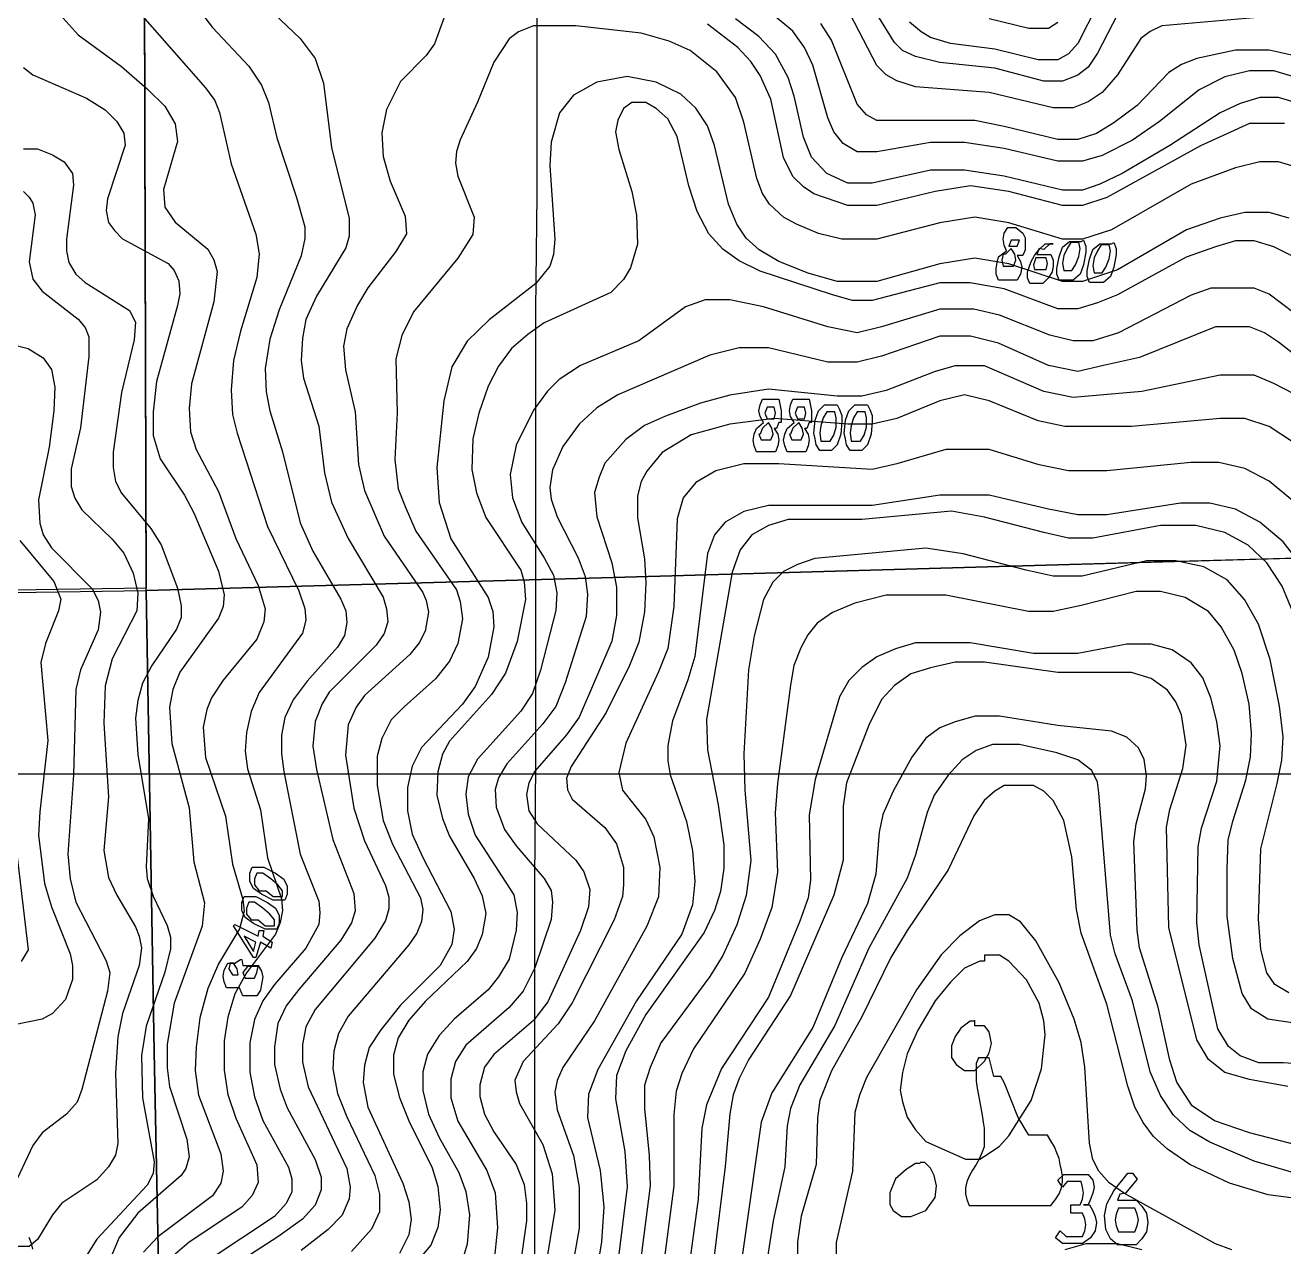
# Model space of a CAD drawing. Extents: x -0.49 to 6.91, y -0.57 to 8.11.
# Drawn here: x 1.607 to 2.176, y 0.326 to 0.878 of the extents above; entities that cross this region are included whole.
import ezdxf

# ---------------------------------------------------------------- set-up
doc = ezdxf.new("R2010")
doc.units = 0
for name, color, linetype in [('Elevations', 7, 'CONTINUOUS'), ('Grid', 7, 'CONTINUOUS'), ('topo', 7, 'CONTINUOUS'), ('topo_grid', 7, 'CONTINUOUS'), ('water', 7, 'CONTINUOUS'), ('white', 7, 'CONTINUOUS')]:
    doc.layers.add(name, color=color, linetype=linetype)

msp = doc.modelspace()

# ---------------------------------------------------------------- linework, layer by layer
at = {"layer": 'Elevations', "color": 1}
for points in [[(2.058773, 0.781602), (2.058773, 0.778956), (2.058773, 0.77631), (2.057717, 0.773664), (2.056664, 0.773664), (2.055082, 0.773664), (2.056664, 0.771018), (2.057191, 0.768373), (2.056664, 0.765198), (2.055082, 0.762552), (2.052973, 0.762552), (2.050338, 0.762552), (2.048229, 0.762552), (2.046647, 0.762552), (2.045591, 0.765198), (2.045591, 0.767843), (2.046118, 0.770489), (2.046644, 0.773135), (2.050334, 0.775781), (2.049281, 0.778427), (2.048755, 0.781073), (2.049281, 0.783718), (2.050863, 0.786364), (2.052446, 0.786364), (2.054554, 0.786364), (2.057719, 0.783718)], [(2.051918, 0.777924), (2.0535, 0.777924), (2.055083, 0.777924), (2.056136, 0.78057), (2.055609, 0.78057), (2.054027, 0.78057), (2.052445, 0.78057), (2.051389, 0.777924)], [(2.065099, 0.776866), (2.064046, 0.77422), (2.06721, 0.77422), (2.069319, 0.77422), (2.070374, 0.77422), (2.071427, 0.771574), (2.071427, 0.768928), (2.070901, 0.766282), (2.069319, 0.763636), (2.066681, 0.760991), (2.064046, 0.760991), (2.061937, 0.760991), (2.060884, 0.760991), (2.059828, 0.763636), (2.059828, 0.766282), (2.06141, 0.771045), (2.062992, 0.773691), (2.065101, 0.776336), (2.067736, 0.778982), (2.070372, 0.778982), (2.071427, 0.778982), (2.069845, 0.778982), (2.06721, 0.776336)], [(2.085135, 0.78057), (2.086188, 0.777924), (2.086188, 0.775278), (2.085135, 0.769457), (2.083553, 0.765224), (2.08039, 0.762578), (2.077226, 0.762578), (2.075117, 0.762578), (2.074064, 0.762578), (2.073008, 0.765224), (2.073008, 0.76787), (2.074064, 0.773161), (2.075646, 0.777395), (2.07881, 0.780041), (2.081973, 0.780041), (2.084082, 0.780041)], [(2.076172, 0.766864), (2.077754, 0.766864), (2.079863, 0.766864), (2.081445, 0.76951), (2.083027, 0.773214), (2.083554, 0.776919), (2.083027, 0.779564), (2.081445, 0.779564), (2.079336, 0.779564), (2.077754, 0.776919), (2.076172, 0.773744), (2.075645, 0.770039)], [(2.098843, 0.779511), (2.099899, 0.776866), (2.099899, 0.77422), (2.098843, 0.768399), (2.097261, 0.764166), (2.094098, 0.76152), (2.090934, 0.76152), (2.088825, 0.76152), (2.087769, 0.76152), (2.086716, 0.764166), (2.086716, 0.766811), (2.087769, 0.772103), (2.089352, 0.776336), (2.092515, 0.778982), (2.095679, 0.778982), (2.097787, 0.778982)], [(2.048755, 0.768955), (2.050337, 0.768955), (2.0535, 0.768955), (2.054556, 0.7716), (2.054029, 0.774246), (2.052447, 0.776892), (2.049809, 0.774246), (2.048756, 0.774246), (2.04823, 0.7716)], [(2.08988, 0.765806), (2.091462, 0.765806), (2.093571, 0.765806), (2.095153, 0.768452), (2.096735, 0.772156), (2.097262, 0.77586), (2.096735, 0.778506), (2.095153, 0.778506), (2.093044, 0.778506), (2.091462, 0.77586), (2.08988, 0.772685), (2.089353, 0.768981)], [(2.062991, 0.767367), (2.064573, 0.767367), (2.066155, 0.767367), (2.067738, 0.767367), (2.068264, 0.767367), (2.068791, 0.770013), (2.068264, 0.772659), (2.066682, 0.772659), (2.0651, 0.772659), (2.063517, 0.772659), (2.062462, 0.769484)], [(1.948576, 0.703576), (1.948576, 0.70093), (1.948576, 0.698284), (1.947523, 0.698284), (1.946467, 0.695639), (1.945414, 0.695639), (1.946997, 0.692993), (1.947523, 0.690347), (1.946997, 0.687701), (1.945943, 0.685055), (1.943835, 0.685055), (1.941195, 0.685055), (1.939086, 0.685055), (1.937504, 0.685055), (1.936448, 0.687701), (1.935922, 0.690347), (1.936448, 0.692993), (1.937504, 0.695639), (1.940667, 0.698284), (1.939084, 0.70093), (1.938558, 0.703576), (1.939084, 0.706222), (1.940137, 0.708868), (1.942246, 0.708868), (1.944355, 0.708868), (1.947519, 0.708868)], [(1.942249, 0.699898), (1.943305, 0.699898), (1.945414, 0.699898), (1.94594, 0.702544), (1.945414, 0.70519), (1.943831, 0.70519), (1.942249, 0.70519), (1.941196, 0.702544)], [(1.962285, 0.703576), (1.962285, 0.70093), (1.962285, 0.698284), (1.961229, 0.698284), (1.960176, 0.695639), (1.959121, 0.695639), (1.960703, 0.692993), (1.961229, 0.690347), (1.960703, 0.687701), (1.959647, 0.685055), (1.957538, 0.685055), (1.954903, 0.685055), (1.952794, 0.685055), (1.951212, 0.685055), (1.950159, 0.687701), (1.949632, 0.690347), (1.950159, 0.692993), (1.951212, 0.695639), (1.954376, 0.698284), (1.952794, 0.70093), (1.952267, 0.703576), (1.952794, 0.706222), (1.953849, 0.708868), (1.955958, 0.708868), (1.958067, 0.708868), (1.96123, 0.708868)], [(1.955958, 0.699898), (1.957011, 0.699898), (1.95912, 0.699898), (1.959646, 0.702544), (1.95912, 0.70519), (1.957538, 0.70519), (1.955955, 0.70519), (1.9549, 0.702544)], [(1.974938, 0.704105), (1.975994, 0.701459), (1.975994, 0.698814), (1.975467, 0.692993), (1.973885, 0.68823), (1.97125, 0.685584), (1.968086, 0.685584), (1.965976, 0.685584), (1.964394, 0.68823), (1.963867, 0.690876), (1.963341, 0.693522), (1.963867, 0.699343), (1.965449, 0.703576), (1.968085, 0.706222), (1.971776, 0.706222), (1.973884, 0.706222)], [(1.988647, 0.704105), (1.9897, 0.701459), (1.9897, 0.698814), (1.989173, 0.692993), (1.987591, 0.68823), (1.984956, 0.685584), (1.981793, 0.685584), (1.979684, 0.685584), (1.978102, 0.68823), (1.977575, 0.690876), (1.977049, 0.693522), (1.977575, 0.699343), (1.979157, 0.703576), (1.981793, 0.706222), (1.985484, 0.706222), (1.987592, 0.706222)], [(1.966503, 0.689871), (1.968085, 0.689871), (1.970723, 0.689871), (1.972305, 0.692516), (1.973361, 0.696221), (1.973361, 0.700454), (1.972834, 0.7031), (1.971252, 0.7031), (1.969143, 0.7031), (1.967561, 0.700454), (1.966508, 0.69675), (1.965982, 0.693575)], [(1.980211, 0.689871), (1.981793, 0.689871), (1.984428, 0.689871), (1.986011, 0.692516), (1.987064, 0.696221), (1.987064, 0.700454), (1.986537, 0.7031), (1.984955, 0.7031), (1.982846, 0.7031), (1.981264, 0.700454), (1.980211, 0.69675), (1.979684, 0.693575)], [(1.939613, 0.6904), (1.941195, 0.6904), (1.943831, 0.6904), (1.944884, 0.693046), (1.944357, 0.695691), (1.942775, 0.698337), (1.940137, 0.695691), (1.939084, 0.693046), (1.938557, 0.693046)], [(1.953321, 0.6904), (1.954903, 0.6904), (1.957539, 0.6904), (1.958594, 0.693046), (1.958068, 0.695691), (1.956486, 0.698337), (1.95385, 0.695691), (1.952795, 0.693046), (1.952268, 0.693046)], [(1.720273, 0.494793), (1.723964, 0.492148), (1.725546, 0.488973), (1.725546, 0.485268), (1.72449, 0.482623), (1.723437, 0.482623), (1.721329, 0.482623), (1.71922, 0.482623), (1.713947, 0.485268), (1.710257, 0.487914), (1.708675, 0.491089), (1.708675, 0.494793), (1.709728, 0.497439), (1.710783, 0.497439), (1.712366, 0.497439), (1.715001, 0.497439)], [(1.716055, 0.486882), (1.719219, 0.484236), (1.722382, 0.484236), (1.723438, 0.484236), (1.723438, 0.486882), (1.721329, 0.489528), (1.718165, 0.492174), (1.714475, 0.49482), (1.711837, 0.49482), (1.710784, 0.492174), (1.710784, 0.489528), (1.712893, 0.486882)], [(1.716583, 0.481617), (1.720273, 0.478971), (1.721855, 0.475796), (1.721855, 0.472092), (1.720802, 0.469446), (1.719746, 0.469446), (1.717638, 0.469446), (1.715529, 0.469446), (1.710257, 0.472092), (1.706566, 0.474738), (1.704984, 0.477913), (1.704984, 0.481617), (1.706039, 0.484263), (1.707092, 0.484263), (1.708675, 0.484263), (1.71131, 0.484263)], [(1.712365, 0.473706), (1.715528, 0.47106), (1.718692, 0.47106), (1.719745, 0.47106), (1.719745, 0.473706), (1.717636, 0.476352), (1.714474, 0.478998), (1.710782, 0.481644), (1.708147, 0.481644), (1.707091, 0.478998), (1.707091, 0.476352), (1.7092, 0.473706)], [(1.70182, 0.471589), (1.712365, 0.466298), (1.712892, 0.468944), (1.715, 0.468944), (1.714474, 0.466298), (1.718692, 0.463652), (1.718163, 0.461006), (1.713418, 0.463652), (1.711309, 0.456773), (1.710256, 0.456773), (1.701293, 0.47106)], [(1.706038, 0.466324), (1.710256, 0.459445), (1.711309, 0.463678)], [(1.704456, 0.455767), (1.704982, 0.455767), (1.705509, 0.453121), (1.707618, 0.453121), (1.710253, 0.453121), (1.712362, 0.453121), (1.713944, 0.450476), (1.71447, 0.44783), (1.713944, 0.444655), (1.713417, 0.442009), (1.711835, 0.439363), (1.710253, 0.439363), (1.708674, 0.439363), (1.706565, 0.439363), (1.705509, 0.439363), (1.703927, 0.443067), (1.701819, 0.443067), (1.69971, 0.443067), (1.698128, 0.443067), (1.697072, 0.445713), (1.696545, 0.448359), (1.697072, 0.451005), (1.698654, 0.45418), (1.700236, 0.45418), (1.701819, 0.45418)], [(1.699183, 0.45156), (1.700765, 0.448915), (1.702347, 0.448915), (1.7034, 0.448915), (1.702874, 0.45156), (1.701292, 0.454206), (1.69971, 0.454206)], [(1.705511, 0.449973), (1.705511, 0.449973), (1.706564, 0.447327), (1.707617, 0.447327), (1.708673, 0.447327), (1.710782, 0.447327), (1.711835, 0.449973), (1.712361, 0.452619), (1.711835, 0.452619), (1.710782, 0.452619), (1.709726, 0.452619), (1.707617, 0.452619)]]:
    msp.add_lwpolyline(points, close=True, dxfattribs=at)
at = {"layer": 'Grid', "color": 1}
for points in [[(1.661748, 0.622375), (1.661221, 0.829597), (1.660695, 1.037321), (1.660166, 1.244543), (1.659639, 1.451738), (1.865797, 1.456501), (2.071954, 1.461263), (2.278111, 1.465497), (2.484268, 1.470259), (2.484268, 1.403822), (2.484268, 1.264096), (2.484268, 1.19504), (2.484795, 1.057933), (2.484268, 0.98676), (2.484795, 0.851796), (2.484795, 0.777977), (2.484795, 0.645632), (2.279165, 0.639811), (2.073535, 0.633991), (1.867378, 0.62817)], [(0.827627, 0.610258), (0.827627, 0.817982), (0.828154, 1.026262), (0.82868, 1.233986), (0.82868, 1.442266), (1.036419, 1.444912), (1.244158, 1.447558), (1.451897, 1.450204), (1.659636, 1.45285), (1.660163, 1.245654), (1.660689, 1.038433), (1.661216, 0.830708), (1.661742, 0.623487), (1.452949, 0.620312), (1.244682, 0.617137), (1.035889, 0.614491)], [(2.087245, 0.358771), (2.089354, 0.356125), (2.08988, 0.35295), (2.089354, 0.350304), (2.088301, 0.347659), (2.087245, 0.345013), (2.085136, 0.345013), (2.087772, 0.345013), (2.089354, 0.342367), (2.090409, 0.339721), (2.090936, 0.337075), (2.090409, 0.333371), (2.088301, 0.330196), (2.08461, 0.32755), (2.079865, 0.32755), (2.075647, 0.32755), (2.072483, 0.330196), (2.074592, 0.333371), (2.077227, 0.330725), (2.079865, 0.330725), (2.0825, 0.330725), (2.084609, 0.330725), (2.085662, 0.333371), (2.086188, 0.336017), (2.085662, 0.338663), (2.084609, 0.341309), (2.0825, 0.341309), (2.079865, 0.341309), (2.079338, 0.341309), (2.079338, 0.345013), (2.081973, 0.345013), (2.083556, 0.345013), (2.084611, 0.347659), (2.085138, 0.350304), (2.084611, 0.35295), (2.084085, 0.355596), (2.082503, 0.355596), (2.079867, 0.355596), (2.077759, 0.355596), (2.07565, 0.35295), (2.073541, 0.356125), (2.076176, 0.358771), (2.080394, 0.358771), (2.084085, 0.358771)], [(2.101481, 0.349802), (2.100425, 0.347156), (2.102534, 0.347156), (2.105169, 0.347156), (2.10886, 0.347156), (2.111495, 0.34451), (2.113604, 0.341335), (2.114131, 0.337102), (2.113604, 0.332868), (2.111495, 0.329693), (2.10886, 0.327048), (2.105169, 0.327048), (2.100424, 0.327048), (2.097261, 0.329693), (2.095152, 0.333927), (2.094626, 0.340277), (2.095679, 0.345568), (2.098843, 0.351389), (2.100952, 0.354035), (2.10306, 0.356681), (2.105169, 0.359327), (2.107278, 0.359327), (2.109387, 0.356681), (2.107278, 0.354035), (2.104114, 0.350331)], [(2.102535, 0.332921), (2.10517, 0.332921), (2.106752, 0.332921), (2.108335, 0.332921), (2.109388, 0.335567), (2.109914, 0.338213), (2.109388, 0.340859), (2.108335, 0.343505), (2.106752, 0.343505), (2.104644, 0.343505), (2.102535, 0.343505), (2.100953, 0.343505), (2.099897, 0.340859), (2.099371, 0.338213), (2.099897, 0.335567), (2.100953, 0.332921)]]:
    msp.add_lwpolyline(points, close=True, dxfattribs=at)
for points in [[(1.671238, 0.000763), (1.669656, 0.206398), (1.665438, 0.414122), (1.661748, 0.622375), (1.867378, 0.628196), (2.073535, 0.634017), (2.279165, 0.639838), (2.484795, 0.645659), (2.488486, 0.569221), (2.500612, 0.379938), (2.501138, 0.361417), (2.513265, 0.170044), (2.513265, 0.15364), (2.515906, 0.000737)], [(0.823408, 0.000763), (0.82499, 0.139961), (0.825517, 0.348743), (0.827625, 0.610258), (1.035891, 0.613433), (1.244685, 0.616078), (1.452951, 0.619253), (1.661744, 0.622428), (1.665435, 0.414175), (1.669653, 0.20645), (1.671241, 0.000816)]]:
    msp.add_lwpolyline(points, dxfattribs=at)
at = {"layer": 'topo', "color": 2}
for points in [[(1.631695, 0.91429), (1.688637, 0.849441), (1.692855, 0.84362), (1.694969, 0.838328), (1.700242, 0.815045), (1.711314, 0.783401), (1.712896, 0.774405), (1.711841, 0.763822), (1.70446, 0.73948), (1.701296, 0.726251), (1.700243, 0.713022), (1.700769, 0.701909), (1.702878, 0.693443), (1.716586, 0.651268), (1.730822, 0.62227), (1.733457, 0.614332), (1.733984, 0.60904), (1.732401, 0.60322), (1.712893, 0.576311), (1.709204, 0.567845), (1.707095, 0.55832), (1.706568, 0.549853), (1.707621, 0.541916), (1.713421, 0.523395), (1.716584, 0.501699), (1.722911, 0.483178), (1.723438, 0.477886), (1.722385, 0.472595), (1.720276, 0.467303), (1.707094, 0.449841), (1.701822, 0.440316), (1.698659, 0.429732), (1.697077, 0.419149), (1.697077, 0.40592), (1.698659, 0.394807), (1.702349, 0.384224), (1.71184, 0.363057), (1.712367, 0.35512), (1.709731, 0.349299), (1.704985, 0.344007), (1.681255, 0.328132), (1.674928, 0.322841)], [(1.672818, 0.901458), (1.691803, 0.876587), (1.708147, 0.859125), (1.713947, 0.850658), (1.717111, 0.84272), (1.720801, 0.826845), (1.729765, 0.799937), (1.733455, 0.786708), (1.733455, 0.781416), (1.731873, 0.773479), (1.721854, 0.749137), (1.717636, 0.735908), (1.715528, 0.722679), (1.716054, 0.712096), (1.717636, 0.703629), (1.723436, 0.685108), (1.731344, 0.652935), (1.737144, 0.640235), (1.749798, 0.618539), (1.751907, 0.613247), (1.752434, 0.607956), (1.751378, 0.602135), (1.748215, 0.596843), (1.734506, 0.581497), (1.728179, 0.573031), (1.724489, 0.565093), (1.722907, 0.557156), (1.722907, 0.548689), (1.72396, 0.540751), (1.731342, 0.503313), (1.739778, 0.482146), (1.740304, 0.476855), (1.739778, 0.471563), (1.733978, 0.46098), (1.719742, 0.444575), (1.71447, 0.437167), (1.710779, 0.4287), (1.70867, 0.418117), (1.70867, 0.404888), (1.710779, 0.393775), (1.71447, 0.383192), (1.726069, 0.362025), (1.727651, 0.356734), (1.727651, 0.350913), (1.725016, 0.345621), (1.719742, 0.3398), (1.690218, 0.320221)], [(1.707622, 0.894367), (1.731348, 0.871613), (1.738202, 0.862617), (1.741893, 0.851505), (1.745583, 0.822506), (1.753492, 0.790333), (1.753492, 0.782395), (1.75191, 0.777104), (1.738728, 0.755408), (1.733983, 0.744825), (1.732401, 0.736358), (1.731874, 0.726304), (1.73293, 0.718366), (1.739784, 0.69667), (1.742419, 0.675504), (1.745583, 0.662275), (1.752964, 0.64587), (1.768781, 0.619412), (1.770363, 0.61412), (1.77089, 0.6083), (1.769308, 0.603008), (1.765617, 0.597716), (1.744527, 0.57655), (1.741364, 0.571258), (1.7382, 0.56332), (1.737147, 0.552208), (1.738729, 0.541625), (1.746111, 0.510007), (1.755601, 0.485665), (1.756127, 0.477728), (1.754545, 0.472436), (1.749799, 0.464499), (1.730819, 0.442274), (1.725019, 0.434865), (1.721328, 0.426928), (1.719746, 0.416344), (1.719746, 0.408407), (1.722384, 0.397294), (1.725547, 0.388828), (1.738201, 0.365544), (1.740836, 0.357607), (1.740836, 0.351786), (1.738201, 0.344907), (1.732401, 0.338557), (1.721329, 0.330619), (1.699185, 0.316332)], [(1.798839, 0.887753), (1.791985, 0.869232), (1.788294, 0.86394), (1.77669, 0.852298), (1.770363, 0.839598), (1.768254, 0.829015), (1.76878, 0.818432), (1.771944, 0.807319), (1.778798, 0.791444), (1.779325, 0.783507), (1.77458, 0.775569), (1.761926, 0.759165), (1.75718, 0.751228), (1.752435, 0.740644), (1.750853, 0.732707), (1.751906, 0.722123), (1.756124, 0.703073), (1.757706, 0.679261), (1.760341, 0.667619), (1.769304, 0.646982), (1.786708, 0.621582), (1.78829, 0.617878), (1.789346, 0.612586), (1.787764, 0.604119), (1.785123, 0.598828), (1.780905, 0.593536), (1.760343, 0.575015), (1.756652, 0.569723), (1.752961, 0.561786), (1.751906, 0.548028), (1.755597, 0.524215), (1.760342, 0.509398), (1.769833, 0.48929), (1.771415, 0.483998), (1.771415, 0.478707), (1.769833, 0.473415), (1.765087, 0.465478), (1.738198, 0.433304), (1.73398, 0.425367), (1.732397, 0.417429), (1.732397, 0.409492), (1.735033, 0.398379), (1.752432, 0.36147), (1.754014, 0.353003), (1.753487, 0.347711), (1.750324, 0.340303), (1.743997, 0.333953), (1.73187, 0.324428)], [(2.100425, 0.882593), (2.091462, 0.865131), (2.087244, 0.858781), (2.082499, 0.855076), (2.075645, 0.852431), (2.067209, 0.852431), (2.045065, 0.858251), (2.020284, 0.860897), (2.009212, 0.863543), (2.003412, 0.866189), (1.999722, 0.869893), (1.986009, 0.892118)], [(2.091462, 0.886932), (2.082499, 0.86947), (2.078281, 0.864707), (2.073535, 0.862061), (2.064572, 0.862061), (2.045064, 0.866824), (2.025029, 0.86947), (2.016066, 0.872116), (2.011848, 0.874761), (2.006575, 0.878995)], [(1.621675, 0.883943), (1.631166, 0.873359), (1.650674, 0.859072), (1.662273, 0.849018), (1.670182, 0.84108), (1.674927, 0.833143), (1.67598, 0.825205), (1.669654, 0.803509), (1.67018, 0.795572), (1.674925, 0.788693), (1.689688, 0.776522), (1.692324, 0.771759), (1.693906, 0.766468), (1.692324, 0.752709), (1.682306, 0.715773), (1.681252, 0.704661), (1.681779, 0.694078), (1.684414, 0.68614), (1.694432, 0.66709), (1.70234, 0.645923), (1.712358, 0.624757), (1.715522, 0.614173), (1.714993, 0.608353), (1.71183, 0.600415), (1.69654, 0.581894), (1.691267, 0.573957), (1.689158, 0.568665), (1.687576, 0.560728), (1.688629, 0.546969), (1.697592, 0.520511), (1.700756, 0.498815), (1.705501, 0.48294), (1.706028, 0.477648), (1.703919, 0.469711), (1.694429, 0.453836), (1.689683, 0.442723), (1.685993, 0.429494), (1.684411, 0.416265), (1.683884, 0.405682), (1.685466, 0.394569), (1.695484, 0.368111), (1.69654, 0.360173), (1.695484, 0.354882), (1.691793, 0.349061), (1.667013, 0.33054), (1.660686, 0.323661)], [(2.180037, 0.854362), (2.171073, 0.857008), (2.160005, 0.857008), (2.148933, 0.854362), (2.137334, 0.848541), (2.119408, 0.834254), (2.107281, 0.825787), (2.093572, 0.818908), (2.084609, 0.816262), (2.073537, 0.816262), (2.049279, 0.822083), (2.031353, 0.824729), (2.016063, 0.824729), (1.99181, 0.820495), (1.982847, 0.820495), (1.97652, 0.8242), (1.972302, 0.829491), (1.969667, 0.835841), (1.962812, 0.859654), (1.959122, 0.867591), (1.953849, 0.875), (1.944886, 0.882408)], [(2.168971, 0.881667), (2.120464, 0.877434), (2.115192, 0.874788), (2.110974, 0.871613), (2.100429, 0.855209), (2.093571, 0.847271), (2.087244, 0.843038), (2.080389, 0.840392), (2.071426, 0.840392), (2.042428, 0.847271), (2.009211, 0.849917), (2.000775, 0.852563), (1.99603, 0.855209), (1.991812, 0.859442), (1.979686, 0.882725)], [(2.182152, 0.813299), (2.173189, 0.815945), (2.164753, 0.815945), (2.153681, 0.813299), (2.133645, 0.80589), (2.097788, 0.785253), (2.084607, 0.78102), (2.075644, 0.78102), (2.051391, 0.788428), (2.036101, 0.791074), (2.020283, 0.788428), (1.991812, 0.78102), (1.975995, 0.78102), (1.96545, 0.783665), (1.955432, 0.787899), (1.949632, 0.791074), (1.943306, 0.796895), (1.940142, 0.801657), (1.937507, 0.808536), (1.931703, 0.833936), (1.928012, 0.845049), (1.919576, 0.85669), (1.907449, 0.866215), (1.897959, 0.870449), (1.885305, 0.874153), (1.855779, 0.877328), (1.836797, 0.877328), (1.829943, 0.874682), (1.825725, 0.871507), (1.818871, 0.860924), (1.811489, 0.842932), (1.803581, 0.825999), (1.801999, 0.820707), (1.801472, 0.815415), (1.802525, 0.809595), (1.809907, 0.791074), (1.809381, 0.783136), (1.802526, 0.772553), (1.782491, 0.748211), (1.777219, 0.737628), (1.774581, 0.727045), (1.775107, 0.702703), (1.774052, 0.681536), (1.775634, 0.668307), (1.778797, 0.66037), (1.783543, 0.649257), (1.801996, 0.622799), (1.803578, 0.617507), (1.804631, 0.60957), (1.802522, 0.598457), (1.798832, 0.59052), (1.792505, 0.582582), (1.778269, 0.569882), (1.772469, 0.564061), (1.768251, 0.555595), (1.766143, 0.547657), (1.766143, 0.534428), (1.768781, 0.518553), (1.772999, 0.50797), (1.785653, 0.483628), (1.786706, 0.478336), (1.786179, 0.473045), (1.78407, 0.467753), (1.780379, 0.462461), (1.752962, 0.430288), (1.748744, 0.42235), (1.746635, 0.414413), (1.746109, 0.406475), (1.748215, 0.395363), (1.752437, 0.38478), (1.765091, 0.358321), (1.7672, 0.349855), (1.7672, 0.341917), (1.76351, 0.33398), (1.754546, 0.323925)], [(2.175828, 0.833248), (2.168446, 0.833248), (2.16001, 0.833248), (2.137862, 0.823194), (2.095682, 0.799911), (2.084609, 0.796207), (2.075646, 0.796207), (2.051393, 0.802557), (2.033994, 0.805203), (2.018177, 0.802557), (1.991815, 0.796207), (1.978634, 0.796207), (1.963339, 0.801498), (1.958593, 0.804673), (1.953849, 0.809436), (1.949631, 0.817903), (1.943831, 0.844361), (1.939085, 0.854944), (1.934867, 0.861294), (1.929068, 0.867644), (1.915359, 0.878228)], [(2.182148, 0.842403), (2.173185, 0.845049), (2.16475, 0.845049), (2.155787, 0.842403), (2.146824, 0.83817), (2.124152, 0.823353), (2.102535, 0.810653), (2.092518, 0.80589), (2.084609, 0.803245), (2.075646, 0.803245), (2.049283, 0.809595), (2.031357, 0.81224), (2.016063, 0.81224), (1.989701, 0.80642), (1.978628, 0.80642), (1.969138, 0.810653), (1.962284, 0.818061), (1.958593, 0.827057), (1.954375, 0.845578), (1.95174, 0.854045), (1.94594, 0.864628), (1.938559, 0.872565), (1.928014, 0.880503)], [(2.181097, 0.863702), (2.168971, 0.866348), (2.153681, 0.866348), (2.136282, 0.862644), (2.129427, 0.859998), (2.123628, 0.856294), (2.109392, 0.841477), (2.098847, 0.833539), (2.090938, 0.828777), (2.082503, 0.826131), (2.073539, 0.826131), (2.049282, 0.831952), (2.036101, 0.834598), (2.020283, 0.834598), (1.998139, 0.834598), (1.991812, 0.834598), (1.987067, 0.837244), (1.982849, 0.842006), (1.971249, 0.871004), (1.966504, 0.878413)], [(2.073538, 0.878915), (2.06932, 0.87627), (2.060356, 0.87627), (2.04243, 0.880503)], [(1.606385, 0.858516), (1.610607, 0.855341), (1.63486, 0.844758), (1.643296, 0.839466), (1.648569, 0.834174), (1.651732, 0.828883), (1.652258, 0.823591), (1.64435, 0.799249), (1.643824, 0.793958), (1.644877, 0.788666), (1.647512, 0.784962), (1.651203, 0.781258), (1.671766, 0.770145), (1.674401, 0.76697), (1.67651, 0.762208), (1.677036, 0.756387), (1.675983, 0.751095), (1.666492, 0.716832), (1.66491, 0.703073), (1.66491, 0.69249), (1.668074, 0.681907), (1.679146, 0.665503), (1.683364, 0.657565), (1.694436, 0.631107), (1.697071, 0.620523), (1.696545, 0.615232), (1.694436, 0.60994), (1.677037, 0.585598), (1.673874, 0.577661), (1.672292, 0.569723), (1.673345, 0.553319), (1.681254, 0.524321), (1.683363, 0.499979), (1.688108, 0.481458), (1.687055, 0.470875), (1.674401, 0.436056), (1.671237, 0.417535), (1.671237, 0.406952), (1.672292, 0.398485), (1.680202, 0.374673), (1.681255, 0.366735), (1.679672, 0.361443), (1.677564, 0.358268), (1.658056, 0.341335), (1.64962, 0.330223), (1.633276, 0.291196)], [(2.177934, 0.790518), (2.168971, 0.793164), (2.157898, 0.793164), (2.146826, 0.790518), (2.131536, 0.785226), (2.100428, 0.767235), (2.084607, 0.761943), (2.075643, 0.761943), (2.05139, 0.769881), (2.0361, 0.772526), (2.020283, 0.769881), (1.991812, 0.761943), (1.982848, 0.761943), (1.973885, 0.761943), (1.960704, 0.765647), (1.947523, 0.770939), (1.93856, 0.776231), (1.93276, 0.781522), (1.928542, 0.787872), (1.924851, 0.796868), (1.918524, 0.823326), (1.915361, 0.832322), (1.910089, 0.84026), (1.903234, 0.84661), (1.892158, 0.851901), (1.878977, 0.854547), (1.865268, 0.851901), (1.854723, 0.846081), (1.848396, 0.838143), (1.844706, 0.824914), (1.844179, 0.814331), (1.846288, 0.781099), (1.845762, 0.77422), (1.844179, 0.768928), (1.837852, 0.760991), (1.816763, 0.744586), (1.806746, 0.735061), (1.799891, 0.72342), (1.7962, 0.708074), (1.793037, 0.678017), (1.794092, 0.662142), (1.799364, 0.645738), (1.816236, 0.61928), (1.818345, 0.61293), (1.818872, 0.606051), (1.816236, 0.592292), (1.810436, 0.579063), (1.804636, 0.571126), (1.786183, 0.551546), (1.781965, 0.54308), (1.779857, 0.533555), (1.779857, 0.522971), (1.781965, 0.512388), (1.78671, 0.501805), (1.799364, 0.477463), (1.800947, 0.469526), (1.799891, 0.462646), (1.794619, 0.453121), (1.776692, 0.43513), (1.767729, 0.424017), (1.762457, 0.41608), (1.760348, 0.408142), (1.759822, 0.400205), (1.76193, 0.389092), (1.777747, 0.354802), (1.780383, 0.346336), (1.781438, 0.338398), (1.780383, 0.331519), (1.776165, 0.323052)], [(2.179514, 0.773453), (2.171078, 0.777686), (2.162115, 0.780332), (2.153679, 0.780332), (2.144716, 0.777686), (2.131535, 0.772923), (2.100427, 0.75599), (2.091464, 0.752286), (2.082501, 0.74964), (2.073538, 0.74964), (2.04928, 0.758636), (2.03399, 0.761282), (2.020282, 0.761282), (1.989702, 0.753344), (1.980738, 0.753344), (1.971775, 0.75599), (1.939086, 0.766573), (1.929596, 0.771336), (1.922214, 0.776628), (1.915887, 0.783507), (1.910615, 0.793561), (1.906924, 0.805203), (1.901652, 0.827428), (1.897434, 0.835365), (1.892161, 0.840128), (1.887416, 0.842773), (1.881085, 0.842773), (1.877394, 0.840128), (1.874759, 0.834836), (1.873703, 0.829544), (1.875285, 0.821607), (1.881085, 0.802557), (1.883199, 0.791973), (1.883726, 0.778744), (1.880558, 0.768161), (1.877395, 0.762869), (1.871595, 0.757048), (1.841542, 0.74329), (1.834161, 0.737998), (1.826779, 0.731648), (1.82098, 0.723711), (1.816234, 0.714715), (1.812016, 0.702544), (1.809381, 0.690903), (1.808854, 0.677144), (1.810963, 0.666561), (1.815181, 0.655448), (1.830998, 0.631636), (1.83258, 0.626344), (1.833107, 0.618407), (1.829416, 0.599357), (1.824144, 0.585069), (1.817817, 0.575544), (1.798836, 0.554378), (1.795673, 0.548557), (1.793564, 0.540619), (1.793037, 0.530036), (1.795673, 0.519453), (1.798836, 0.511515), (1.809908, 0.492465), (1.813599, 0.484528), (1.815181, 0.47659), (1.813599, 0.467065), (1.810963, 0.460715), (1.806745, 0.454894), (1.787764, 0.436903), (1.780383, 0.428436), (1.775637, 0.420498), (1.773529, 0.412561), (1.773529, 0.404094), (1.776164, 0.393511), (1.780382, 0.382928), (1.790927, 0.361761), (1.793562, 0.353294), (1.794615, 0.342711), (1.793562, 0.334773), (1.790398, 0.326836), (1.783544, 0.318898)], [(1.60638, 0.821845), (1.612707, 0.821845), (1.619565, 0.819199), (1.624838, 0.816024), (1.628528, 0.810732), (1.629054, 0.805441), (1.625891, 0.781099), (1.625891, 0.775807), (1.626944, 0.770516), (1.630108, 0.765224), (1.634326, 0.76152), (1.654361, 0.74882), (1.656997, 0.743528), (1.65647, 0.735591), (1.650671, 0.711778), (1.64698, 0.684896), (1.64698, 0.678017), (1.648033, 0.671667), (1.650671, 0.666376), (1.663852, 0.650501), (1.668597, 0.643092), (1.675978, 0.623513), (1.67756, 0.615576), (1.67756, 0.610284), (1.675451, 0.604992), (1.664379, 0.588588), (1.660161, 0.580651), (1.658053, 0.572713), (1.657, 0.564776), (1.658053, 0.548371), (1.662798, 0.519373), (1.661745, 0.497677), (1.662271, 0.492386), (1.664907, 0.484448), (1.671233, 0.471219), (1.672816, 0.465927), (1.672816, 0.460636), (1.67018, 0.450052), (1.661744, 0.425711), (1.659636, 0.412481), (1.660162, 0.393431), (1.665434, 0.364433), (1.664908, 0.359141), (1.662273, 0.35385), (1.639601, 0.329508), (1.628002, 0.310987)], [(1.606384, 0.802636), (1.609019, 0.79999), (1.610601, 0.797344), (1.611654, 0.792053), (1.609019, 0.770886), (1.610601, 0.762949), (1.614819, 0.757657), (1.631164, 0.744957), (1.634327, 0.741253), (1.635909, 0.737019), (1.635909, 0.728024), (1.632218, 0.695877), (1.628, 0.677356), (1.628, 0.669418), (1.629582, 0.664127), (1.632745, 0.658835), (1.646454, 0.645606), (1.65173, 0.639256), (1.655949, 0.63026), (1.658058, 0.621264), (1.657531, 0.613327), (1.646455, 0.591631), (1.643296, 0.57946), (1.64277, 0.562527), (1.644873, 0.529321), (1.64277, 0.50498), (1.644873, 0.492809), (1.648564, 0.484871), (1.657004, 0.470584), (1.658586, 0.466351), (1.659639, 0.461059), (1.658586, 0.453121), (1.6512, 0.431426), (1.649092, 0.420842), (1.648036, 0.404438), (1.649092, 0.372794), (1.648036, 0.367502), (1.644873, 0.362211), (1.639601, 0.35639), (1.623783, 0.345806), (1.619565, 0.340515), (1.612711, 0.329402), (1.60902, 0.326227), (1.603748, 0.326227)], [(2.18004, 0.747841), (2.168968, 0.756308), (2.162114, 0.758953), (2.155787, 0.758953), (2.142606, 0.758953), (2.133643, 0.755778), (2.100953, 0.738845), (2.089354, 0.735141), (2.080391, 0.735141), (2.069846, 0.737787), (2.04717, 0.746783), (2.035571, 0.749428), (2.020281, 0.749428), (1.993918, 0.741491), (1.982846, 0.738845), (1.969665, 0.741491), (1.940667, 0.750487), (1.925376, 0.753662), (1.914304, 0.753662), (1.905341, 0.750487), (1.884251, 0.735141), (1.857885, 0.724028), (1.848394, 0.717678), (1.843122, 0.712387), (1.836795, 0.70392), (1.828886, 0.688045), (1.826251, 0.674816), (1.827304, 0.664233), (1.831522, 0.65312), (1.84154, 0.637245), (1.845758, 0.629308), (1.84734, 0.62137), (1.846813, 0.613433), (1.839958, 0.586524), (1.836268, 0.575941), (1.830995, 0.568004), (1.811487, 0.546308), (1.807269, 0.53837), (1.806216, 0.530433), (1.807269, 0.521437), (1.810433, 0.511912), (1.827832, 0.485004), (1.829414, 0.477066), (1.828885, 0.469129), (1.825722, 0.4559), (1.820977, 0.447962), (1.816232, 0.442141), (1.800941, 0.428912), (1.794087, 0.421504), (1.788815, 0.413037), (1.786706, 0.4051), (1.786706, 0.396633), (1.789342, 0.38605), (1.794087, 0.375466), (1.80305, 0.359591), (1.806214, 0.351125), (1.807796, 0.340541), (1.80674, 0.327312), (1.804105, 0.318316)], [(2.200077, 0.713419), (2.173187, 0.734585), (2.166861, 0.738819), (2.160006, 0.741464), (2.153679, 0.741464), (2.144716, 0.741464), (2.110445, 0.727706), (2.094101, 0.724002), (2.082501, 0.721356), (2.06932, 0.724002), (2.046649, 0.734056), (2.033995, 0.737231), (2.020282, 0.737231), (1.99392, 0.728235), (1.982848, 0.725589), (1.969666, 0.725589), (1.942777, 0.731939), (1.929596, 0.731939), (1.916415, 0.728764), (1.874762, 0.710773), (1.865272, 0.704952), (1.857363, 0.697544), (1.849982, 0.687489), (1.845237, 0.676906), (1.844179, 0.668969), (1.844705, 0.663677), (1.847341, 0.655739), (1.856836, 0.637219), (1.859999, 0.628752), (1.861055, 0.620814), (1.860528, 0.61076), (1.851037, 0.580704), (1.846815, 0.57012), (1.841015, 0.562183), (1.824671, 0.544191), (1.82098, 0.537841), (1.819398, 0.532549), (1.819925, 0.524612), (1.823615, 0.514558), (1.828888, 0.507149), (1.841542, 0.492333), (1.844706, 0.487041), (1.845238, 0.481749), (1.844706, 0.473812), (1.837324, 0.452116), (1.832051, 0.441533), (1.825724, 0.434124), (1.806216, 0.417191), (1.801472, 0.409783), (1.799363, 0.401845), (1.799363, 0.393379), (1.802526, 0.382795), (1.815708, 0.36057), (1.819398, 0.350516), (1.820454, 0.334641), (1.818872, 0.318766)], [(1.58582, 0.737496), (1.608492, 0.731675), (1.615346, 0.727441), (1.619037, 0.72215), (1.620619, 0.714212), (1.620092, 0.703629), (1.617984, 0.687225), (1.613239, 0.663412), (1.613765, 0.652829), (1.615347, 0.647537), (1.619038, 0.641716), (1.637491, 0.623196), (1.640126, 0.617904), (1.641182, 0.612612), (1.640126, 0.604675), (1.632219, 0.586683), (1.63011, 0.577687), (1.629054, 0.539217), (1.626419, 0.503366), (1.627475, 0.492253), (1.63011, 0.48167), (1.643818, 0.455212), (1.6454, 0.44992), (1.644347, 0.441453), (1.632747, 0.397162), (1.630638, 0.391341), (1.625893, 0.38605), (1.614821, 0.377583), (1.610603, 0.371762), (1.601112, 0.351654)], [(2.180029, 0.711196), (2.171066, 0.715959), (2.162103, 0.719663), (2.155776, 0.719663), (2.146824, 0.719663), (2.111498, 0.712254), (2.080391, 0.709609), (2.06721, 0.712254), (2.04032, 0.723896), (2.027139, 0.723896), (2.018176, 0.72125), (1.996027, 0.712784), (1.984955, 0.710138), (1.973883, 0.710138), (1.942776, 0.713313), (1.925376, 0.710667), (1.912195, 0.706963), (1.896378, 0.701142), (1.886888, 0.696909), (1.878452, 0.690559), (1.868961, 0.679975), (1.866326, 0.673625), (1.864217, 0.666746), (1.865273, 0.655634), (1.872127, 0.634996), (1.874236, 0.623884), (1.874236, 0.611184), (1.872127, 0.599542), (1.857364, 0.565252), (1.851564, 0.557314), (1.837329, 0.54091), (1.834691, 0.535619), (1.833638, 0.530327), (1.834691, 0.522919), (1.838382, 0.517098), (1.855781, 0.500694), (1.859472, 0.495402), (1.862107, 0.487464), (1.861581, 0.479527), (1.85789, 0.468944), (1.843127, 0.43677), (1.8368, 0.428304), (1.81887, 0.412958), (1.814652, 0.407137), (1.812543, 0.399199), (1.812543, 0.393908), (1.814652, 0.38597), (1.81887, 0.378033), (1.828892, 0.363216), (1.832582, 0.35422), (1.833637, 0.345754), (1.833637, 0.337816), (1.830473, 0.315591)], [(2.184264, 0.686405), (2.168974, 0.696459), (2.157902, 0.700163), (2.146825, 0.700163), (2.106755, 0.696459), (2.076702, 0.696459), (2.064575, 0.699105), (2.042431, 0.7081), (2.031359, 0.710746), (2.020286, 0.7081), (2.000778, 0.700163), (1.989706, 0.697517), (1.978632, 0.697517), (1.945411, 0.700163), (1.925376, 0.697517), (1.907977, 0.692755), (1.894796, 0.684817), (1.887942, 0.67635), (1.885304, 0.671588), (1.883722, 0.665238), (1.883722, 0.655184), (1.886885, 0.636663), (1.887411, 0.62608), (1.886885, 0.61285), (1.88425, 0.599092), (1.880032, 0.588509), (1.869486, 0.567342), (1.85367, 0.543), (1.851561, 0.537709), (1.852087, 0.532417), (1.854196, 0.528184), (1.868959, 0.515484), (1.874231, 0.508075), (1.877394, 0.497492), (1.877394, 0.489555), (1.876868, 0.484263), (1.873178, 0.47368), (1.854197, 0.436241), (1.84787, 0.426716), (1.832052, 0.409783), (1.828362, 0.401316), (1.828888, 0.396024), (1.83047, 0.390733), (1.841015, 0.372212), (1.845233, 0.358983), (1.846289, 0.342579), (1.842071, 0.31612)], [(2.18055, 0.662222), (2.168951, 0.671747), (2.157879, 0.677568), (2.146279, 0.680213), (2.133641, 0.680213), (2.095679, 0.676509), (2.07828, 0.676509), (2.065099, 0.679155), (2.042428, 0.686034), (2.031355, 0.686034), (2.022919, 0.686034), (2.000775, 0.679684), (1.989703, 0.677038), (1.947519, 0.679684), (1.931702, 0.679684), (1.919048, 0.676509), (1.910085, 0.671218), (1.904285, 0.664338), (1.90165, 0.654813), (1.900068, 0.615285), (1.897432, 0.596235), (1.893214, 0.585651), (1.878451, 0.553478), (1.875287, 0.540249), (1.876869, 0.532311), (1.887414, 0.519082), (1.891106, 0.511145), (1.893741, 0.497386), (1.893214, 0.484157), (1.887942, 0.470928), (1.864216, 0.428198), (1.84998, 0.407031), (1.847345, 0.40121), (1.846289, 0.395919), (1.847345, 0.387981), (1.854726, 0.367344), (1.857364, 0.353056), (1.857364, 0.334535), (1.852618, 0.308077)], [(2.184787, 0.632191), (2.175297, 0.644362), (2.164752, 0.653358), (2.15368, 0.659179), (2.14208, 0.661825), (2.128895, 0.661825), (2.095678, 0.656533), (2.082497, 0.656533), (2.069316, 0.659179), (2.042427, 0.665529), (2.031354, 0.665529), (2.020282, 0.665529), (1.989702, 0.660766), (1.942777, 0.660766), (1.931701, 0.658121), (1.923265, 0.653358), (1.91852, 0.647537), (1.915356, 0.639071), (1.909557, 0.592689), (1.906393, 0.582106), (1.899539, 0.563585), (1.89743, 0.552473), (1.89743, 0.545593), (1.898483, 0.539243), (1.905865, 0.518077), (1.9085, 0.504848), (1.909556, 0.491089), (1.9085, 0.480506), (1.903755, 0.467277), (1.883193, 0.43722), (1.865794, 0.406105), (1.861576, 0.394993), (1.861049, 0.384409), (1.866849, 0.360597), (1.868431, 0.344193), (1.867375, 0.328318), (1.86263, 0.299319)], [(2.180572, 0.610575), (2.174772, 0.624333), (2.167918, 0.634917), (2.159482, 0.642854), (2.148937, 0.648675), (2.135756, 0.65185), (2.119938, 0.65185), (2.089354, 0.646029), (2.078282, 0.646029), (2.067209, 0.648675), (2.04032, 0.655554), (2.025557, 0.6582), (1.984959, 0.654496), (1.951743, 0.654496), (1.94278, 0.65185), (1.935398, 0.647617), (1.930126, 0.640738), (1.926435, 0.630683), (1.914831, 0.564246), (1.915358, 0.550488), (1.920107, 0.525617), (1.92274, 0.507626), (1.92274, 0.497042), (1.921163, 0.486459), (1.918523, 0.477992), (1.913776, 0.467938), (1.887414, 0.431029), (1.878452, 0.414625), (1.874233, 0.403512), (1.873707, 0.392929), (1.877925, 0.369116), (1.878981, 0.353241), (1.872654, 0.302097)], [(1.604798, 0.644997), (1.620088, 0.626476), (1.623252, 0.618539), (1.622199, 0.613247), (1.616399, 0.598431), (1.61429, 0.589964), (1.617454, 0.554642), (1.613763, 0.522469), (1.613236, 0.511885), (1.615872, 0.49019), (1.619035, 0.479606), (1.627471, 0.45844), (1.628524, 0.453148), (1.628524, 0.446798), (1.625361, 0.437802), (1.619561, 0.431452), (1.614816, 0.428806), (1.601635, 0.42616)], [(2.177875, 0.440765), (2.171548, 0.44447), (2.167857, 0.449761), (2.165222, 0.460345), (2.164169, 0.474103), (2.165222, 0.505721), (2.172604, 0.535248), (2.174713, 0.545831), (2.175239, 0.556415), (2.173657, 0.570173), (2.169439, 0.59134), (2.164167, 0.607215), (2.15784, 0.618327), (2.149931, 0.627323), (2.139386, 0.633144), (2.126732, 0.63579), (2.113551, 0.63579), (2.084553, 0.628911), (2.071372, 0.628911), (2.059245, 0.631556), (2.030769, 0.638965), (2.013897, 0.641611), (1.963809, 0.636848), (1.9559, 0.634202), (1.949573, 0.631027), (1.944828, 0.626265), (1.94061, 0.618327), (1.936392, 0.601923), (1.933757, 0.586577), (1.931648, 0.54861), (1.932175, 0.532205), (1.93481, 0.500561), (1.932701, 0.484686), (1.928483, 0.471457), (1.922157, 0.457699), (1.916357, 0.448174), (1.894212, 0.418117), (1.889467, 0.407005), (1.886832, 0.399067), (1.886832, 0.388484), (1.888941, 0.367317), (1.889467, 0.353559), (1.885249, 0.320856)], [(2.18634, 0.42616), (2.168414, 0.428806), (2.161033, 0.433569), (2.156815, 0.440448), (2.152597, 0.456323), (2.149962, 0.475373), (2.149962, 0.49654), (2.150489, 0.509769), (2.152597, 0.518235), (2.158396, 0.536756), (2.160505, 0.54734), (2.161032, 0.557923), (2.159979, 0.571152), (2.156815, 0.58491), (2.153125, 0.595494), (2.147325, 0.606077), (2.141525, 0.612956), (2.13098, 0.619306), (2.119908, 0.621952), (2.108836, 0.621952), (2.084056, 0.615602), (2.071402, 0.612956), (2.06033, 0.612956), (2.022891, 0.620365), (2.007073, 0.620365), (1.996001, 0.620365), (1.981766, 0.61666), (1.971748, 0.612427), (1.964894, 0.607665), (1.960676, 0.602373), (1.957512, 0.596552), (1.954349, 0.588615), (1.952767, 0.579619), (1.946966, 0.535328), (1.945913, 0.522098), (1.946966, 0.49519), (1.944331, 0.479315), (1.939059, 0.465028), (1.932205, 0.449682), (1.909006, 0.415418), (1.903733, 0.404306), (1.901098, 0.396368), (1.900045, 0.385785), (1.900045, 0.353638), (1.895299, 0.316729)], [(2.21537, 0.406475), (2.175295, 0.409121), (2.164223, 0.409121), (2.155787, 0.412296), (2.150514, 0.41653), (2.145769, 0.424467), (2.137333, 0.462408), (2.13628, 0.472463), (2.136806, 0.506726), (2.138389, 0.515193), (2.145243, 0.536359), (2.146825, 0.552234), (2.145243, 0.563347), (2.142607, 0.57393), (2.138917, 0.582926), (2.133645, 0.589805), (2.125208, 0.595626), (2.115718, 0.598272), (2.104644, 0.598272), (2.0825, 0.594039), (2.073537, 0.594039), (2.062464, 0.594039), (2.033993, 0.598801), (2.018171, 0.598801), (2.009208, 0.598801), (2.000245, 0.596155), (1.991809, 0.592451), (1.984955, 0.587689), (1.979155, 0.581868), (1.974937, 0.574459), (1.963865, 0.537021), (1.96123, 0.521146), (1.961756, 0.491618), (1.960703, 0.483681), (1.957012, 0.473098), (1.942776, 0.438834), (1.921686, 0.406661), (1.914832, 0.390256), (1.912724, 0.379673), (1.911142, 0.347526), (1.906396, 0.313236)], [(2.177404, 0.398432), (2.160005, 0.401607), (2.148932, 0.404782), (2.141551, 0.410603), (2.136279, 0.419599), (2.123625, 0.470214), (2.122569, 0.515537), (2.124151, 0.523474), (2.129951, 0.541995), (2.131534, 0.552578), (2.129425, 0.566337), (2.12679, 0.572158), (2.123099, 0.577449), (2.115718, 0.582741), (2.106755, 0.585387), (2.073537, 0.585387), (2.040322, 0.590149), (2.027141, 0.590149), (2.016069, 0.587503), (2.007101, 0.584858), (1.99972, 0.579566), (1.99392, 0.573216), (1.98812, 0.561574), (1.978103, 0.535645), (1.97652, 0.525062), (1.97652, 0.50072), (1.972302, 0.484845), (1.952794, 0.439522), (1.933813, 0.410524), (1.929595, 0.402057), (1.92696, 0.394649), (1.925378, 0.386182), (1.923269, 0.362369), (1.917997, 0.319666)], [(2.18215, 0.371789), (2.160005, 0.377609), (2.144188, 0.382901), (2.13417, 0.38978), (2.127316, 0.400364), (2.124153, 0.410418), (2.11888, 0.43423), (2.110444, 0.461112), (2.109391, 0.469049), (2.107809, 0.509134), (2.108864, 0.517071), (2.113082, 0.532946), (2.113609, 0.538767), (2.112553, 0.546175), (2.109918, 0.551467), (2.104645, 0.55623), (2.097791, 0.558875), (2.073538, 0.561521), (2.047176, 0.565755), (2.036104, 0.565755), (2.02714, 0.563109), (2.020286, 0.560463), (2.013959, 0.5557), (2.007632, 0.547234), (1.999192, 0.531888), (1.994447, 0.521305), (1.992865, 0.513367), (1.991283, 0.494317), (1.987593, 0.481088), (1.975993, 0.456746), (1.962812, 0.425102), (1.944359, 0.395575), (1.939613, 0.382345), (1.929069, 0.307998)], [(2.180044, 0.359538), (2.162113, 0.36483), (2.142078, 0.373297), (2.133115, 0.378588), (2.125733, 0.385468), (2.119934, 0.394463), (2.115188, 0.405047), (2.10728, 0.437194), (2.099371, 0.45836), (2.097262, 0.466827), (2.09199, 0.531147), (2.091461, 0.53591), (2.088826, 0.541201), (2.082499, 0.545964), (2.073009, 0.549139), (2.056137, 0.552843), (2.04401, 0.552843), (2.036629, 0.550197), (2.030302, 0.545964), (2.023975, 0.539085), (2.017648, 0.530089), (2.014485, 0.522151), (2.009212, 0.503101), (2.005522, 0.492518), (1.988122, 0.460874), (1.972828, 0.426081), (1.957011, 0.399173), (1.952793, 0.38859), (1.951211, 0.380652), (1.950155, 0.362131), (1.944883, 0.33779), (1.94172, 0.316623)], [(2.197436, 0.34578), (2.168438, 0.349484), (2.151034, 0.354776), (2.133108, 0.363243), (2.12309, 0.370122), (2.116763, 0.375943), (2.112018, 0.382293), (2.108327, 0.389172), (2.105164, 0.398697), (2.095673, 0.435606), (2.084074, 0.467779), (2.081966, 0.478363), (2.079857, 0.502175), (2.076166, 0.518579), (2.071421, 0.527575), (2.067203, 0.531809), (2.062458, 0.534454), (2.056131, 0.534454), (2.049277, 0.534454), (2.045059, 0.531809), (2.040314, 0.527575), (2.035568, 0.520696), (2.023969, 0.496354), (2.005515, 0.468917), (1.998134, 0.456746), (1.984953, 0.429865), (1.971245, 0.405523), (1.965968, 0.392294), (1.964912, 0.384356), (1.964385, 0.36319), (1.957531, 0.339906), (1.955949, 0.328265), (1.955949, 0.317681)], [(1.601638, 0.518765), (1.608492, 0.460239), (1.605329, 0.454947)], [(2.152092, 0.324746), (2.144707, 0.327391), (2.103582, 0.350146), (2.096727, 0.354908), (2.091982, 0.3602), (2.089347, 0.365491), (2.087764, 0.3729), (2.085656, 0.407163), (2.084073, 0.418276), (2.080909, 0.428859), (2.074055, 0.445263), (2.06351, 0.464313), (2.056656, 0.47278), (2.051383, 0.475955), (2.045056, 0.475955), (2.038202, 0.473309), (2.029239, 0.46643), (2.020803, 0.457963), (2.009731, 0.442088), (1.987059, 0.40256), (1.983896, 0.394622), (1.981788, 0.386685), (1.980732, 0.360226), (1.973351, 0.328053), (1.973351, 0.31747)], [(2.036101, 0.42796), (2.033992, 0.42796), (2.029774, 0.424785), (2.027136, 0.42108), (2.025554, 0.416847), (2.025554, 0.411555), (2.027663, 0.40838), (2.031353, 0.405735), (2.036099, 0.405735), (2.040317, 0.409968), (2.042426, 0.413672), (2.043479, 0.417905), (2.042426, 0.423197), (2.040317, 0.425843), (2.038208, 0.425843), (2.036099, 0.425843), (2.036101, 0.428489), (2.036101, 0.428489)], [(2.011319, 0.363639), (2.00921, 0.363639), (2.004992, 0.360994), (2.000247, 0.35676), (1.997609, 0.35041), (1.997609, 0.345119), (1.999192, 0.342473), (2.002883, 0.339827), (2.007101, 0.339827), (2.013955, 0.342473), (2.018173, 0.348294), (2.018699, 0.353585), (2.017646, 0.358348), (2.016064, 0.361523), (2.013426, 0.364169), (2.011317, 0.364169), (2.011319, 0.364169), (2.011319, 0.364169)], [(2.111497, 0.324772), (2.100425, 0.327418), (2.086189, 0.327418), (2.076699, 0.324772)]]:
    msp.add_lwpolyline(points, dxfattribs=at)
msp.add_lwpolyline([(2.040319, 0.455079), (2.03821, 0.455079), (2.031356, 0.451904), (2.025029, 0.445554), (2.018175, 0.437088), (2.010266, 0.423859), (2.005521, 0.413275), (2.003413, 0.404809), (2.002357, 0.396871), (2.003413, 0.391579), (2.005521, 0.3847), (2.009211, 0.378879), (2.013956, 0.373588), (2.031883, 0.36565), (2.03821, 0.36565), (2.042428, 0.368296), (2.047173, 0.371471), (2.051391, 0.376234), (2.061409, 0.392109), (2.066154, 0.406396), (2.067736, 0.421742), (2.06721, 0.428092), (2.065101, 0.436029), (2.059302, 0.446613), (2.051393, 0.455079), (2.047175, 0.457725), (2.04243, 0.457725), (2.040321, 0.457725), (2.040319, 0.455079)], close=True, dxfattribs=at)
at = {"layer": 'topo_grid', "color": 7}
for points in [[(1.836798, 0.031878), (1.836798, 0.080376), (1.836798, 0.13205), (1.836798, 0.183723), (1.837325, 0.234867), (1.837325, 0.28654), (1.837325, 0.337684), (1.837325, 0.38933), (1.837325, 0.441004), (1.837325, 0.492148), (1.837851, 0.543821), (1.837851, 0.594965), (1.837851, 0.646638), (1.837851, 0.698311), (1.837851, 0.749455), (1.838378, 0.801128), (1.838378, 0.852272), (1.838378, 0.903945)], [(1.588985, 0.539614), (1.626424, 0.539614), (1.663331, 0.539614), (1.700765, 0.539614), (1.737672, 0.539614), (1.775107, 0.539614), (1.812541, 0.539614), (1.849453, 0.539614), (1.886887, 0.539614), (1.923794, 0.539614), (1.961229, 0.539614), (1.998136, 0.539614), (2.035575, 0.539614), (2.073009, 0.539614), (2.109916, 0.539614), (2.147351, 0.539614), (2.184258, 0.539614)]]:
    msp.add_lwpolyline(points, dxfattribs=at)
at = {"layer": 'water', "color": 4}
msp.add_lwpolyline([(1.610604, 0.32501), (1.610077, 0.327656), (1.609024, 0.330302)], dxfattribs=at)
at = {"layer": 'white', "color": 7}
msp.add_lwpolyline([(2.042427, 0.41145), (2.040845, 0.41145), (2.038737, 0.41145), (2.037681, 0.41145), (2.036628, 0.408804), (2.036628, 0.406158), (2.036628, 0.403512), (2.036628, 0.400866), (2.037154, 0.397691), (2.037681, 0.394516), (2.039263, 0.38552), (2.03979, 0.382345), (2.040316, 0.3797), (2.040316, 0.377054), (2.040316, 0.373879), (2.040316, 0.371233), (2.03926, 0.368587), (2.038207, 0.365941), (2.036625, 0.363295), (2.035043, 0.36065), (2.033461, 0.358004), (2.032405, 0.355358), (2.031879, 0.352712), (2.031879, 0.350066), (2.032405, 0.34742), (2.033461, 0.344775), (2.034514, 0.344775), (2.036623, 0.344775), (2.038731, 0.344775), (2.041367, 0.344775), (2.044531, 0.344775), (2.047166, 0.344775), (2.05033, 0.344775), (2.053494, 0.344775), (2.056657, 0.344775), (2.059821, 0.344775), (2.062457, 0.344775), (2.065621, 0.344775), (2.068256, 0.344775), (2.070365, 0.344775), (2.072473, 0.34742), (2.074056, 0.350066), (2.075111, 0.352712), (2.075638, 0.355358), (2.075638, 0.358004), (2.075111, 0.36065), (2.074585, 0.363295), (2.074058, 0.365941), (2.073002, 0.368587), (2.071949, 0.371233), (2.070367, 0.373879), (2.068785, 0.376525), (2.067203, 0.376525), (2.065094, 0.376525), (2.062459, 0.376525), (2.06035, 0.376525), (2.058768, 0.37917), (2.057186, 0.381816), (2.055603, 0.384462), (2.05455, 0.387108), (2.053495, 0.389754), (2.051386, 0.395045), (2.050333, 0.397691), (2.049277, 0.400337), (2.047695, 0.402983), (2.046116, 0.402983), (2.044533, 0.402983), (2.042427, 0.41145)], close=True, dxfattribs=at)

doc.saveas('drawing.dxf')
